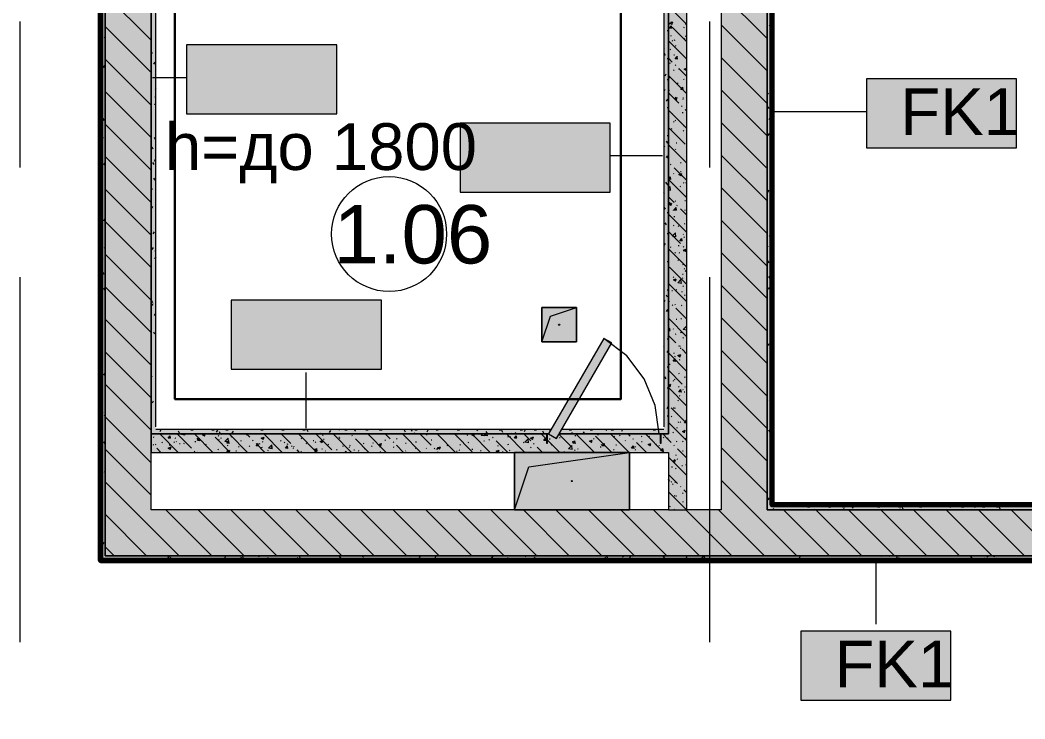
# Model space of a CAD drawing. Header units: millimetres. Extents: x -3817 to 677485, y -22715 to 103890.
# Drawn here: x 14253 to 18624, y 5592 to 8631 of the extents above; entities that cross this region are included whole.
import ezdxf

# ---------------------------------------------------------------- set-up
doc = ezdxf.new("R2010")
doc.units = ezdxf.units.MM
doc.layers.add('PDF _Геометрия', color=7, linetype='Continuous', true_color=0x1d1d1d)
doc.layers.add('PDF _Сплошная заливка', color=7, linetype='Continuous', true_color=0xffffff)
doc.layers.add('PDF _Текст', color=7, linetype='Continuous')
doc.styles.add('PDF GOST-Common', font='arial.ttf')

msp = doc.modelspace()

# ---------------------------------------------------------------- hatches: boundary and pattern name
at = {"layer": 'PDF _Сплошная заливка', "transparency": 33554559}
for points in [[(14817.1, 6501.3), (14823.3, 6501.3), (14823.3, 9611.4), (14623.3, 9611.4), (14623.3, 6501.3)], [(14843.3, 6831.3), (14843.3, 9591.3), (14834.3, 9590), (14834.3, 9585.3), (14823.3, 9591.3), (14823.3, 6831.3), (14834.3, 6831.3)], [(17523.3, 6501.3), (17523.3, 6501.3), (17523.3, 9571.4), (17503.3, 9571.4), (17503.3, 6501.3)], [(17303.3, 6501.3), (17503.3, 6501.3), (17503.3, 9211.3), (17303.3, 9211.3), (17303.3, 8263.7)], [(17053.3, 6851.3), (17073.3, 6851.3), (17073.3, 9131.3), (17053.3, 9131.3), (17053.3, 6851.4)], [(16673.3, 7231.3), (16673.3, 7381.3), (16523.3, 7381.3), (16523.3, 7231.3), (16552.3, 7231.3)], [(17073.3, 6751.3), (17073.3, 6831.3), (17042.3, 6831.3), (17042.3, 6791.3), (17037.3, 6791.3), (17037.3, 6831.3), (16598.5, 6831.3), (16586.9, 6811.3), (16552.3, 6831.3), (16547.3, 6831.3), (16547.3, 6791.3), (16542.3, 6791.3), (16542.3, 6831.3), (14823.3, 6831.3), (14823.3, 6751.3), (17070.6, 6751.3)], [(16827, 6501.3), (16903.3, 6501.3), (16903.3, 6751.3), (16403.3, 6751.3), (16403.3, 6501.3), (16552.3, 6501.3)], [(17753.3, 6501.3), (20753.3, 6501.3), (20753.3, 6521.3), (17523.3, 6521.3), (17523.3, 6501.3), (17534.5, 6501.3)], [(20251.9, 6301.4), (20753.3, 6301.4), (20753.3, 6501.3), (14623.3, 6501.3), (14623.3, 6301.4), (17534.5, 6301.4)], [(17503.3, 6281.4), (20753.3, 6281.4), (20753.3, 6301.4), (14623.3, 6301.4), (14623.3, 6281.4), (17303.3, 6281.4)]]:
    msp.add_hatch(color=256, dxfattribs=at).paths.add_polyline_path(points)
h = msp.add_hatch(color=256, dxfattribs=at)
h.paths.add_polyline_path([(16175.8, 6831.3), (16552.3, 6831.3), (16563.9, 6851.3), (14843.3, 6851.3), (14843.3, 6831.3), (14887.3, 6831.3)], flags=0)
h.paths.add_polyline_path([(16598.5, 6831.3), (17073.3, 6831.3), (17073.3, 6851.3), (16610, 6851.3), (16607.8, 6847.4)], flags=0)

# ---------------------------------------------------------------- linework, layer by layer
at = {"layer": 'PDF _Геометрия', "color": 9, "lineweight": 9, "true_color": 0xc0c0c0}
for points in [[(14973.3, 9819.4), (14973.3, 9831.4), (14508.3, 9831.4), (14508.3, 9811.3), (14508.3, 9611.4), (14623.3, 9611.4), (14623.3, 6501.3), (14623.3, 6301.4), (20753.3, 6301.4), (20753.3, 2011.3), (19603.3, 2011.3), (19603.3, 1811.3), (19603.3, 1653.4), (20953.3, 1653.4), (20953.3, 1811.3), (20953.3, 2011.3), (20953.3, 9591.3), (22153.3, 9591.3), (22153.3, 9811.3), (18783.3, 9811.3), (20243.3, 9811.3), (20243.3, 9831.4)], [(20753.3, 6501.3), (17503.3, 6501.3), (17503.3, 9211.3), (17303.3, 9211.3), (17303.3, 6501.3), (17153.3, 6501.3), (17153.3, 9211.3), (17073.3, 9211.3), (16453.3, 9211.3), (16453.3, 9611.4), (16903.3, 9611.4), (16903.3, 9811.3), (17723.3, 9811.3), (17403.3, 9811.3)], [(17523.3, 2051.3), (17523.3, 2431.3), (17503.3, 2431.3), (16733.3, 2431.3), (16733.3, 2411.3), (16733.3, 2061.3), (16753.3, 2061.3), (16753.3, 2411.3), (17503.3, 2411.3), (17503.3, 2051.3), (17503.3, 2011.3), (17524.3, 2011.3), (17524.3, 2051.3), (20732.3, 2051.3), (19603.3, 2051.3), (19603.3, 2011.3), (20733.3, 2011.3), (20753.3, 2011.3), (20753.3, 6281.4), (20753.3, 6301.4), (14623.3, 6301.4), (14623.3, 9611.4), (14603.3, 9611.4), (14603.3, 9604.4)], [(14603.3, 9603.3), (14603.3, 6281.4), (14623.3, 6281.4), (20732.3, 6281.4)], [(14843.3, 6862.3), (14843.3, 9580.3)], [(17503.3, 9591.3), (17723.3, 9591.3), (17503.3, 9591.3), (17503.3, 9571.4), (17503.3, 6501.3), (17523.3, 6501.3), (20753.3, 6501.3)]]:
    msp.add_lwpolyline(points, dxfattribs=at)
at = {"layer": 'PDF _Геометрия', "color": 231, "lineweight": 70, "true_color": 0xff80c0}
for points in [[(20732.3, 6281.4), (14603.3, 6281.4), (14603.3, 9601.3), (14602.3, 9601.3), (14602.3, 6281.4), (14602.3, 6280.3), (20732.3, 6280.3), (20732.3, 2051.3)], [(20732.3, 9571.4), (18753.3, 9571.4), (18753.3, 9570.4), (20732.3, 9570.4), (20732.3, 6522.3), (17524.3, 6522.3), (17524.3, 9570.4), (17753.3, 9570.4), (17753.3, 9571.4), (17524.3, 9571.4)]]:
    msp.add_lwpolyline(points, dxfattribs=at)
at = {"layer": 'PDF _Геометрия', "color": 9, "lineweight": 9, "true_color": 0xc0c0c0}
for points in [[(16552.3, 6831.3), (14823.3, 6831.3), (14823.3, 9611.4), (14943.3, 9611.4), (14823.3, 9611.4), (14823.3, 9591.3), (14823.3, 6831.3), (14843.3, 6831.3)], [(17073.3, 9131.3), (17073.3, 6831.3), (16598.5, 6831.3), (17073.3, 6831.3), (17073.3, 6851.3), (17073.3, 9131.3), (17053.3, 9131.3), (16373.3, 9131.3), (16373.3, 9219.9), (16373.3, 9131.3), (16453.3, 9131.3)], [(14823.3, 6751.3), (17073.3, 6751.3), (17073.3, 6501.3), (14823.3, 6501.3)]]:
    msp.add_lwpolyline(points, close=True, dxfattribs=at)
at = {"layer": 'PDF _Геометрия', "color": 7, "lineweight": 9}
for points in [[(17523.3, 6521.3), (17523.3, 9571.4)], [(17053.3, 9100.3), (17053.3, 6862.3)], [(14828.8, 8382.1), (14977.3, 8382.1)], [(17523.8, 8234.4), (17934.7, 8234.4)], [(17047.8, 8041.6), (16820.3, 8041.6)], [(16523.3, 7231.3), (16560.8, 7343.9), (16673.3, 7381.3)], [(15498.1, 6856.8), (15498.1, 7098.6)], [(16563.9, 6851.3), (14843.3, 6851.3)], [(17053.3, 6851.3), (17042.3, 6851.3), (16610, 6851.3)], [(16403.3, 6501.3), (16465.8, 6688.8), (16903.3, 6751.3)], [(20733.3, 6521.3), (17524.3, 6521.3)], [(17073.3, 6501.3), (17153.3, 6501.3)], [(17975.1, 6280.8), (17975.1, 6004.1)]]:
    msp.add_lwpolyline(points, dxfattribs=at)
at = {"layer": 'PDF _Геометрия', "color": 231, "lineweight": 9, "true_color": 0xff80c0}
msp.add_lwpolyline([(17524.3, 9571.4), (17523.3, 9571.4), (17523.3, 6521.3), (17524.3, 6521.3), (20733.3, 6521.3), (20733.3, 6522.3), (20733.3, 9558.3), (20733.3, 9571.4), (20732.3, 9571.4)], dxfattribs=at)
at = {"layer": 'PDF _Геометрия', "color": 231, "lineweight": 30, "true_color": 0xff80c0}
msp.add_lwpolyline([(14926.8, 9462.9), (14926.8, 6982.9), (16866.8, 6982.9), (16866.8, 8962.9), (16219.6, 8962.9), (16219.6, 9462.9)], close=True, dxfattribs=at)
at = {"layer": 'PDF _Геометрия', "lineweight": 9}
for points in [[(14823.3, 8544.6), (14623.3, 8744.6)], [(17503.3, 8551.6), (17303.3, 8751.6)], [(17503.3, 8410.1), (17303.3, 8610.1)], [(14823.3, 8403.1), (14623.3, 8603.1)], [(14823.3, 8261.7), (14623.3, 8461.7)], [(17503.3, 8268.7), (17303.3, 8468.7)], [(14823.3, 8120.3), (14623.3, 8320.3)], [(17503.3, 8127.3), (17303.3, 8327.3)], [(14823.3, 7978.9), (14623.3, 8178.9)], [(17503.3, 7985.9), (17303.3, 8185.9)], [(17503.3, 7844.5), (17303.3, 8044.5)], [(14823.3, 7837.4), (14623.3, 8037.4)], [(14823.3, 7696), (14623.3, 7896)], [(17503.3, 7703), (17303.3, 7903)], [(14823.3, 7554.6), (14623.3, 7754.6)], [(17503.3, 7561.6), (17303.3, 7761.6)], [(14823.3, 7413.2), (14623.3, 7613.2)], [(17503.3, 7420.2), (17303.3, 7620.2)], [(17503.3, 7278.8), (17303.3, 7478.8)], [(14823.3, 7271.8), (14623.3, 7471.8)], [(14823.3, 7130.3), (14623.3, 7330.3)], [(17503.3, 7137.3), (17303.3, 7337.3)], [(14823.3, 6988.9), (14623.3, 7188.9)], [(17503.3, 6995.9), (17303.3, 7195.9)], [(14823.3, 6847.5), (14623.3, 7047.5)], [(17503.3, 6854.5), (17303.3, 7054.5)], [(14823.3, 6706.1), (14623.3, 6906.1)], [(17503.3, 6713.1), (17303.3, 6913.1)], [(14823.3, 6564.7), (14623.3, 6764.7)], [(17503.3, 6571.7), (17303.3, 6771.7)], [(14945.1, 6301.4), (14745.1, 6501.3), (14623.3, 6623.2)], [(17632.2, 6301.4), (17432.2, 6501.3), (17303.3, 6630.2)], [(14803.7, 6301.4), (14623.3, 6481.8)], [(15086.6, 6301.4), (14886.6, 6501.3)], [(15228, 6301.4), (15028, 6501.3)], [(15369.4, 6301.4), (15169.4, 6501.3)], [(15510.8, 6301.4), (15310.8, 6501.3)], [(15652.3, 6301.4), (15452.3, 6501.3)], [(15793.7, 6301.4), (15593.7, 6501.3)], [(15935.1, 6301.4), (15735.1, 6501.3)], [(16076.5, 6301.4), (15876.5, 6501.3)], [(16217.9, 6301.4), (16017.9, 6501.3)], [(16359.4, 6301.4), (16159.4, 6501.3)], [(16500.8, 6301.4), (16300.8, 6501.3)], [(16642.2, 6301.4), (16442.2, 6501.3)], [(16783.6, 6301.4), (16583.6, 6501.3)], [(16925, 6301.4), (16725, 6501.3)], [(17066.5, 6301.4), (16866.5, 6501.3)], [(17207.9, 6301.4), (17007.9, 6501.3)], [(17349.3, 6301.4), (17149.3, 6501.3)], [(17490.7, 6301.4), (17290.7, 6501.3)], [(17773.6, 6301.4), (17573.6, 6501.3)], [(17915, 6301.4), (17715, 6501.3)], [(18056.4, 6301.4), (17856.4, 6501.3)], [(18197.8, 6301.4), (17997.8, 6501.3)], [(18339.3, 6301.4), (18139.3, 6501.3)], [(18480.7, 6301.4), (18280.7, 6501.3)], [(18622.1, 6301.4), (18422.1, 6501.3)], [(18763.5, 6301.4), (18563.5, 6501.3)], [(14662.3, 6301.4), (14623.3, 6340.4)]]:
    msp.add_lwpolyline(points, dxfattribs=at)
at = {"layer": 'PDF _Геометрия', "color": 252, "lineweight": 9, "true_color": 0x878787}
for points in [[(17153.3, 8612.1), (17073.3, 8692.1)], [(17077.7, 8612.4), (17075.1, 8614.9)], [(17088.3, 8612.7), (17079.4, 8618.6), (17091.9, 8623.4)], [(17085.5, 8621.7), (17088.2, 8623.7)], [(17088.3, 8612.7), (17091.9, 8623.4)], [(17145.4, 8614.4), (17148.7, 8614.8)], [(17088.5, 8595.6), (17077.9, 8596.6), (17086.5, 8606.8)], [(17088.5, 8595.6), (17086.5, 8606.8)], [(17153.3, 8536.8), (17090.2, 8599.8)], [(17138.9, 8601), (17141.4, 8598.7)], [(17153.3, 8461.3), (17073.3, 8541.3)], [(17083.3, 8562.5), (17086, 8564.5)], [(17088.2, 8543.2), (17091, 8541.4)], [(17098.6, 8544.2), (17101.9, 8544.7)], [(17143.1, 8550.1), (17146.4, 8550.5)], [(17145.6, 8563.1), (17148.5, 8561.3)], [(17081.2, 8503.3), (17083.8, 8505.3)], [(17096.3, 8480), (17099.7, 8480.4)], [(17103.1, 8521), (17105.6, 8518.7)], [(17090.2, 8449), (17073.3, 8465.9)], [(17079, 8444.1), (17081.7, 8446.1)], [(17113.2, 8461.9), (17102.6, 8462.8), (17111.1, 8473)], [(17105.3, 8433.9), (17102.8, 8436.4)], [(17110.3, 8472.7), (17113.1, 8470.9)], [(17113.2, 8461.9), (17111.1, 8473)], [(17095.8, 8414.9), (17098.2, 8412.6)], [(17116.9, 8418.7), (17120.2, 8419.1)], [(17153.3, 8385.9), (17117.9, 8421.3)], [(17151.1, 8412.2), (17142.3, 8418.1), (17153.3, 8422.4)], [(17151.1, 8412.1), (17153.3, 8418.6)], [(17153.3, 8310.4), (17073.3, 8390.4)], [(17073.3, 8349), (17073.5, 8349)], [(17075.6, 8381.9), (17078.5, 8380.1)], [(17076.9, 8384.9), (17079.5, 8386.9)], [(17113.1, 8358), (17116, 8356.2)], [(17138.4, 8375.8), (17140.8, 8373.6)], [(17117.9, 8270.4), (17073.3, 8315)], [(17074.7, 8325.7), (17077.3, 8327.8)], [(17137.8, 8328.2), (17127.2, 8329.1), (17135.8, 8339.3)], [(17137.9, 8328.1), (17135.8, 8339.3)], [(17073.3, 8267.1), (17075.2, 8268.6)], [(17107.9, 8283.2), (17099, 8289.2), (17111.5, 8294)], [(17102.6, 8295.8), (17105.1, 8293.6)], [(17107.9, 8283.2), (17111.5, 8294)], [(17135.2, 8287.5), (17138, 8285.7)], [(17135.6, 8293.2), (17139, 8293.7)], [(17153.3, 8159.5), (17073.3, 8239.5)], [(17088.9, 8223.1), (17092.2, 8223.5)], [(17133, 8255.4), (17130.5, 8257.9)], [(17133.4, 8229), (17136.7, 8229.4)], [(17153.3, 8235), (17145.5, 8242.8)], [(17095.2, 8189.7), (17097.7, 8187.5)], [(17100.6, 8196.6), (17103.4, 8194.8)], [(17153.3, 8195.2), (17151.9, 8195.3), (17153.3, 8197)], [(17145.5, 8091.9), (17073.3, 8164.2)], [(17086.6, 8158.8), (17089.9, 8159.3)], [(17137.9, 8150.7), (17140.3, 8148.4)], [(17138.1, 8172.8), (17140.9, 8171)], [(17153.3, 8008.7), (17073.3, 8088.7)], [(17107.2, 8097.6), (17110.5, 8098)], [(17102.1, 8070.7), (17104.5, 8068.4)], [(17085.2, 8001.4), (17082.7, 8003.9)], [(17125.5, 8011.4), (17128.3, 8009.6)], [(17094.7, 7964.6), (17097.2, 7962.3)], [(17153.3, 7933.3), (17097.8, 7988.8)], [(17127.5, 7953.8), (17118.6, 7959.7), (17131.1, 7964.5)], [(17125.9, 7972.1), (17129.2, 7972.5)], [(17127.5, 7953.8), (17131.1, 7964.5)], [(17151.5, 7982), (17153.3, 7983.3)], [(17153.3, 7857.8), (17073.3, 7937.8)], [(17084.3, 7938.1), (17073.7, 7939), (17082.3, 7949.2)], [(17084.3, 7938.1), (17082.3, 7949.2)], [(17090.1, 7921), (17092.9, 7919.2)], [(17137.3, 7925.5), (17139.8, 7923.3)], [(17149.4, 7922.8), (17152, 7924.8)], [(17073.3, 7900.5), (17080.5, 7908)], [(17073.3, 7892.5), (17082.5, 7891.1)], [(17079.1, 7902), (17082.5, 7902.4)], [(17082.5, 7891.1), (17080.5, 7908)], [(17123.6, 7907.8), (17127, 7908.3)], [(17097.8, 7838), (17073.3, 7862.4)], [(17084.2, 7824.8), (17075.4, 7830.8), (17087.8, 7835.6)], [(17076.9, 7837.7), (17080.2, 7838.1)], [(17084.2, 7824.8), (17087.8, 7835.6)], [(17101.5, 7845.5), (17104, 7843.3)], [(17112.9, 7822.9), (17110.3, 7825.4)], [(17144.2, 7846.6), (17147.5, 7847)], [(17147.2, 7863.6), (17149.9, 7865.6)], [(17150.4, 7826.2), (17153.2, 7824.4)], [(17153.3, 7706.9), (17073.3, 7786.9)], [(17093, 7806.3), (17095.8, 7804.5)], [(17109, 7804.3), (17098.4, 7805.3), (17106.9, 7815.5)], [(17109, 7804.3), (17106.9, 7815.5)], [(17153.3, 7782.4), (17125.4, 7810.3)], [(17145, 7804.4), (17147.7, 7806.4)], [(17094.2, 7739.4), (17096.7, 7737.2)], [(17097.4, 7776.4), (17100.8, 7776.9)], [(17142.9, 7745.2), (17145.5, 7747.3)], [(17125.4, 7659.4), (17073.3, 7711.5)], [(17106, 7688.5), (17090.2, 7690.9), (17104.1, 7705.3)], [(17106, 7688.5), (17104.1, 7705.3)], [(17115, 7735.8), (17117.8, 7734)], [(17136.8, 7700.4), (17139.3, 7698.1)], [(17116.2, 7651), (17119.5, 7651.4)], [(17133.7, 7670.6), (17123, 7671.5), (17131.6, 7681.8)], [(17133.7, 7670.6), (17131.6, 7681.7)], [(17140.7, 7686), (17143.4, 7688.1)], [(17153.3, 7556.1), (17073.3, 7636.1)], [(17080.4, 7644.9), (17083.2, 7643.1)], [(17101, 7620.4), (17103.5, 7618.1)], [(17117.9, 7621), (17120.7, 7619.2)], [(17140.5, 7644.3), (17138, 7646.9)], [(17147.1, 7624.3), (17138.2, 7630.3), (17150.7, 7635.1)], [(17138.6, 7626.8), (17141.2, 7628.9)], [(17147.1, 7624.3), (17150.7, 7635.1)], [(17153.3, 7631.5), (17153.1, 7631.8)], [(17113.9, 7586.7), (17117.2, 7587.2)], [(17136.4, 7567.6), (17139, 7569.7)], [(17153.1, 7480.9), (17077.7, 7556.3)], [(17134.5, 7525.5), (17137.8, 7525.9)], [(17139.9, 7550.5), (17142.8, 7548.7)], [(17153.3, 7537.3), (17147.7, 7537.8), (17153.3, 7544.5)], [(17153.3, 7405.2), (17073.3, 7485.2)], [(17093.7, 7514.3), (17096.1, 7512)], [(17103.8, 7495.4), (17095, 7501.4), (17107.4, 7506.1)], [(17103.8, 7495.4), (17107.4, 7506.1)], [(17129.6, 7485.8), (17113.8, 7488.3), (17127.6, 7502.7)], [(17129.6, 7485.8), (17127.7, 7502.7)], [(17134.2, 7508.5), (17136.9, 7510.5)], [(17136.3, 7475.3), (17138.8, 7473)], [(17087.7, 7455.3), (17091, 7455.8)], [(17105.3, 7459.7), (17108.1, 7457.9)], [(17132.1, 7449.3), (17134.7, 7451.3)], [(17142.8, 7435.8), (17145.6, 7434)], [(17077.7, 7405.5), (17073.3, 7409.8)], [(17092.7, 7390.4), (17090.2, 7392.9)], [(17100.5, 7395.2), (17103, 7393)], [(17129.9, 7390.1), (17132.6, 7392.1)], [(17153.2, 7400), (17153.3, 7400)], [(17153.3, 7329.8), (17105.3, 7377.8)], [(17153.3, 7254.3), (17073.3, 7334.3)], [(17106.5, 7329.9), (17109.8, 7330.3)], [(17127.7, 7330.9), (17130.4, 7332.9)], [(17153.2, 7283.2), (17137.4, 7285.7), (17151.2, 7300.1)], [(17151, 7335.7), (17153.3, 7336)], [(17153.2, 7283.2), (17151.2, 7300.1)], [(17073.3, 7286), (17078.1, 7291.7)], [(17073.3, 7281.1), (17080.1, 7280.5)], [(17105.3, 7226.9), (17073.3, 7258.9)], [(17080.2, 7280.5), (17078.1, 7291.7)], [(17093.2, 7289.1), (17095.6, 7286.9)], [(17104.2, 7265.6), (17107.5, 7266)], [(17125.6, 7271.7), (17128.2, 7273.7)], [(17130.2, 7274.4), (17133.1, 7272.6)], [(17073.3, 7254.2), (17075.6, 7252.8)], [(17120.4, 7211.9), (17117.9, 7214.4)], [(17123.4, 7212.5), (17126.1, 7214.6)], [(17135.8, 7250.1), (17138.2, 7247.8)], [(17153.3, 7103.5), (17073.3, 7183.5)], [(17094.9, 7184.1), (17097.7, 7182.3)], [(17100, 7170.1), (17102.4, 7167.8)], [(17123.4, 7165.9), (17114.6, 7171.9), (17127, 7176.7)], [(17123.4, 7165.9), (17127, 7176.7)], [(17124.8, 7204.3), (17128.1, 7204.8)], [(17153.3, 7178.9), (17133, 7199.3)], [(17078, 7134.2), (17081.3, 7134.6)], [(17104.8, 7146.8), (17094.2, 7147.7), (17102.8, 7158)], [(17104.8, 7146.8), (17102.8, 7157.9)], [(17121.3, 7153.3), (17123.9, 7155.4)], [(17133, 7048.4), (17073.3, 7108.1)], [(17119.1, 7094.1), (17121.8, 7096.2)], [(17073.3, 7043.7), (17083.8, 7047.8)], [(17073.3, 7041.6), (17080.2, 7037)], [(17080.2, 7037), (17083.8, 7047.7)], [(17092.6, 7064), (17095.1, 7061.7)], [(17097.7, 7069.3), (17100.5, 7067.5)], [(17116.9, 7035), (17119.6, 7037)], [(17143.5, 7078.9), (17146.8, 7079.3)], [(17153.3, 6952.6), (17073.3, 7032.6)], [(17096.7, 7008.7), (17100, 7009.2)], [(17129.5, 7013.1), (17118.9, 7014), (17127.4, 7024.2)], [(17119.8, 6998.8), (17122.6, 6997)], [(17129.5, 7013.1), (17127.4, 7024.2)], [(17135.2, 7025), (17137.7, 7022.7)], [(17141.2, 7014.6), (17144.6, 7015)], [(17148.1, 7033.3), (17145.5, 7035.8)], [(17114.8, 6975.8), (17117.4, 6977.8)], [(17085.1, 6908), (17088, 6906.2)], [(17153.3, 6877.2), (17085.2, 6945.3)], [(17094.5, 6944.5), (17097.8, 6944.9)], [(17099.4, 6944.9), (17101.9, 6942.7)], [(17112.6, 6916.6), (17115.3, 6918.6)], [(17153.3, 6801.7), (17073.3, 6881.7)], [(17115, 6883.2), (17118.3, 6883.6)], [(17122.6, 6884.1), (17125.5, 6882.3)], [(17153.3, 6879.4), (17143.5, 6880.3), (17152.1, 6890.5)], [(17153.3, 6883.9), (17152.1, 6890.5)], [(14832.1, 6819), (14835, 6817.2)], [(14940.7, 6751.3), (14860.7, 6831.3)], [(14908, 6812.7), (14897.4, 6813.6), (14905.9, 6823.8)], [(14908, 6812.7), (14905.9, 6823.8)], [(14998.2, 6769.3), (14936.1, 6831.3)], [(14970.4, 6825.8), (14954.6, 6828.3), (14957.5, 6831.3)], [(14970.4, 6825.8), (14969.8, 6831.3)], [(15091.5, 6751.3), (15011.5, 6831.3)], [(15055.6, 6821.5), (15046.8, 6827.4), (15056.9, 6831.3)], [(15055.6, 6821.5), (15058.9, 6831.3)], [(15088.7, 6829.7), (15087, 6831.3)], [(15115.2, 6822.1), (15117.8, 6824.2)], [(15130.5, 6831.3), (15132.3, 6829.6)], [(15242.4, 6751.3), (15162.4, 6831.3)], [(15170.8, 6819.1), (15174.1, 6819.6)], [(15252.1, 6817.1), (15237.9, 6831.3)], [(15238.1, 6828), (15241.4, 6828.4)], [(15393.3, 6751.3), (15313.3, 6831.3)], [(15430.7, 6789.4), (15388.7, 6831.3)], [(15544.1, 6751.3), (15464.1, 6831.3)], [(15609.2, 6761.8), (15539.6, 6831.3)], [(15568.6, 6824.9), (15571.3, 6826.9)], [(15695, 6751.3), (15615, 6831.3)], [(15699.7, 6822.1), (15697.2, 6824.6)], [(15746, 6831.3), (15747.1, 6830.4)], [(15845.9, 6751.3), (15765.9, 6831.3)], [(15863.2, 6809.5), (15841.4, 6831.3)], [(15996.7, 6751.3), (15916.7, 6831.3)], [(16041.7, 6781.9), (15992.2, 6831.3)], [(15994.6, 6829.2), (15997.1, 6826.9)], [(16021, 6826.8), (16023.7, 6828.9)], [(16147.6, 6751.3), (16067.6, 6831.3)], [(16220.2, 6754.2), (16144.8, 6829.7)], [(16153.4, 6820.6), (16156.7, 6821)], [(16197.9, 6826.4), (16201.2, 6826.9)], [(16227.1, 6821.9), (16218.2, 6827.8), (16227.4, 6831.3)], [(16298.5, 6751.3), (16218.5, 6831.3)], [(16227.1, 6821.9), (16230.3, 6831.3)], [(16275.1, 6822.5), (16259.3, 6824.9), (16265.5, 6831.3)], [(16275.1, 6822.5), (16274.1, 6831.3)], [(16286.1, 6823.7), (16275.5, 6824.6), (16281.1, 6831.3)], [(16286.1, 6823.7), (16284.7, 6831.3)], [(16295.7, 6829.7), (16294, 6831.3)], [(16449.3, 6751.3), (16369.3, 6831.3)], [(16373.6, 6820.3), (16376.1, 6818.1)], [(16384.6, 6818.2), (16387.3, 6820.2)], [(16413.7, 6812.5), (16403, 6813.5), (16411.6, 6823.7)], [(16413.7, 6812.5), (16411.6, 6823.7)], [(16474.2, 6802), (16444.8, 6831.3)], [(16482.6, 6807.6), (16473.8, 6813.6), (16486.2, 6818.4)], [(16475.9, 6830.7), (16476.7, 6831.3)], [(16482.6, 6807.6), (16486.2, 6818.4)], [(16542.3, 6809.3), (16520.2, 6831.3)], [(16652.7, 6774.3), (16597.5, 6829.6)], [(16666.7, 6824.2), (16670.1, 6824.6)], [(16751.1, 6751.3), (16671.1, 6831.3)], [(16826.6, 6751.3), (16755.8, 6822.1)], [(16765, 6829.6), (16767.9, 6827.8)], [(16901.9, 6751.3), (16821.9, 6831.3)], [(16837, 6820.2), (16839.7, 6822.2)], [(16859.9, 6825.6), (16862.8, 6823.8)], [(16906.7, 6822.1), (16897.4, 6831.3)], [(16954.9, 6821.6), (16957.7, 6819.8)], [(17052.8, 6751.3), (16972.8, 6831.3)], [(16988.4, 6821.1), (16990.9, 6818.8)], [(17085.2, 6794.5), (17073.3, 6806.3), (17048.3, 6831.3)], [(17092.1, 6838.9), (17094.6, 6836.6)], [(17110.4, 6857.4), (17113.1, 6859.4)], [(17143, 6836.5), (17134.2, 6842.5), (17146.6, 6847.2)], [(17143, 6836.5), (17146.6, 6847.2)], [(14834.7, 6781.9), (14832.2, 6784.4)], [(14841.7, 6784.9), (14844.4, 6786.9)], [(14869.6, 6795.1), (14872.5, 6793.3)], [(14906.2, 6764.1), (14897.4, 6770.1), (14909.8, 6774.9)], [(14902.1, 6783.8), (14905.4, 6784.2)], [(14906.2, 6764.1), (14909.8, 6774.9)], [(14922.5, 6796.3), (14924.9, 6794)], [(14927, 6815), (14929.9, 6813.2)], [(14931.5, 6796.3), (14934.2, 6798.3)], [(14946.6, 6789.6), (14949.9, 6790.1)], [(14964.5, 6791.1), (14967.4, 6789.3)], [(15014, 6798.5), (15017.3, 6798.9)], [(15022, 6810.9), (15024.8, 6809.1)], [(15023.9, 6809.6), (15026.5, 6811.7)], [(15035.5, 6801.5), (15024.9, 6802.5), (15033.5, 6812.7)], [(15026.2, 6814.1), (15028.6, 6811.8)], [(15035.5, 6801.5), (15033.5, 6812.7)], [(15059.5, 6787.1), (15062.3, 6785.3)], [(15167, 6751.3), (15101.3, 6817.1)], [(15116.9, 6806.9), (15119.7, 6805.1)], [(15126.2, 6813.3), (15129.6, 6813.7)], [(15160.2, 6796.4), (15144.4, 6798.9), (15158.2, 6813.3)], [(15163, 6790.4), (15152.4, 6791.3), (15161, 6801.5)], [(15154.4, 6783.1), (15157.2, 6781.2)], [(15160.2, 6796.4), (15158.2, 6813.3)], [(15163, 6790.4), (15161, 6801.5)], [(15202.8, 6774.3), (15205.5, 6776.4)], [(15211.8, 6802.9), (15214.6, 6801.1)], [(15249.3, 6779), (15252.1, 6777.2)], [(15267.2, 6802), (15264.7, 6804.5)], [(15317.9, 6751.3), (15279.8, 6789.4)], [(15290.6, 6779.2), (15279.9, 6780.1), (15288.5, 6790.4)], [(15290.6, 6779.2), (15288.5, 6790.3)], [(15295.2, 6787.7), (15297.8, 6789.7)], [(15311.1, 6807.2), (15302.3, 6813.2), (15314.7, 6818)], [(15306.7, 6798.9), (15309.5, 6797.1)], [(15311.1, 6807.2), (15314.7, 6818)], [(15349.9, 6767), (15334.1, 6769.4), (15348, 6783.9)], [(15344.2, 6775), (15347, 6773.2)], [(15349.9, 6767), (15348, 6783.9)], [(15348.1, 6778.5), (15351.4, 6779)], [(15386.5, 6800.2), (15389.1, 6802.2)], [(15401.6, 6794.9), (15404.4, 6793.1)], [(15418.1, 6768.1), (15407.5, 6769), (15416, 6779.2)], [(15415.5, 6787.4), (15418.8, 6787.8)], [(15418.1, 6768), (15416, 6779.2)], [(15433.6, 6779.2), (15436.1, 6777)], [(15445.8, 6774.3), (15443.2, 6776.9)], [(15476.3, 6811.6), (15478.9, 6813.6)], [(15496.5, 6790.9), (15499.4, 6789.1)], [(15527.8, 6802.2), (15531.1, 6802.6)], [(15537.3, 6797), (15539.7, 6794.8)], [(15566.6, 6793), (15557.8, 6799), (15570.3, 6803.7)], [(15566.6, 6793), (15570.3, 6803.7)], [(15572.3, 6808), (15575.6, 6808.5)], [(15591.4, 6786.9), (15594.3, 6785.1)], [(15639.6, 6816.9), (15642.9, 6817.3)], [(15641, 6814.8), (15643.4, 6812.6)], [(15657.7, 6778.2), (15660.4, 6780.3)], [(15683.6, 6775.8), (15686, 6773.5)], [(15686.4, 6782.9), (15689.2, 6781.1)], [(15770.5, 6751.3), (15712.3, 6809.5)], [(15747.5, 6789.6), (15750.2, 6791.6)], [(15781.3, 6778.9), (15784.1, 6777.1)], [(15787.3, 6793.6), (15789.7, 6791.3)], [(15822.2, 6778.8), (15813.3, 6784.7), (15825.8, 6789.5)], [(15817, 6776.3), (15820.3, 6776.7)], [(15822.2, 6778.8), (15825.8, 6789.5)], [(15839.9, 6802.9), (15842.6, 6805)], [(15878.2, 6794.5), (15875.7, 6797)], [(15876.2, 6774.9), (15879, 6773.1)], [(15921.4, 6751.3), (15890.8, 6781.9)], [(15890.9, 6811.4), (15893.4, 6809.1)], [(15929.3, 6791.1), (15932.6, 6791.5)], [(15931.2, 6815.5), (15933.8, 6817.5)], [(15973.8, 6796.9), (15977.1, 6797.4)], [(16041.1, 6805.8), (16044.4, 6806.2)], [(16077.7, 6764.5), (16068.8, 6770.5), (16081.3, 6775.3)], [(16077.7, 6764.5), (16081.3, 6775.3)], [(16111.2, 6781), (16113.8, 6783)], [(16166.2, 6784.8), (16168.7, 6782.5)], [(16202.5, 6793.5), (16205.1, 6795.5)], [(16269.9, 6802.5), (16272.4, 6800.3)], [(16292.3, 6804.9), (16294.9, 6806.9)], [(16310.7, 6814.6), (16308.2, 6817.1)], [(16374, 6751.3), (16323.3, 6802)], [(16330.8, 6780), (16334.1, 6780.4)], [(16375.3, 6785.8), (16378.6, 6786.3)], [(16442.6, 6794.7), (16445.9, 6795.1)], [(16464.9, 6793), (16449.1, 6795.5), (16462.9, 6809.9)], [(16464.9, 6793), (16462.9, 6809.9)], [(16489.3, 6786.9), (16486.8, 6789.4)], [(16524.8, 6751.3), (16501.8, 6774.3)], [(16541.2, 6801.4), (16530.6, 6802.3), (16539.1, 6812.5)], [(16541.2, 6801.4), (16539.1, 6812.5)], [(16600.2, 6751.3), (16547.3, 6804.3)], [(16554.9, 6809.5), (16558.2, 6809.9)], [(16563.6, 6782.9), (16566.2, 6785)], [(16599.4, 6815.3), (16602.7, 6815.8)], [(16654.6, 6763.6), (16638.8, 6766.1), (16652.7, 6780.5)], [(16654.6, 6763.6), (16652.7, 6780.5)], [(16655.9, 6796.3), (16658.6, 6798.3)], [(16668.7, 6790.2), (16658.1, 6791.1), (16666.7, 6801.4)], [(16668.7, 6790.2), (16666.7, 6801.3)], [(16738.1, 6793.4), (16729.3, 6799.4), (16741.7, 6804.1)], [(16738.1, 6793.4), (16741.7, 6804.1)], [(16747.2, 6808.8), (16749.9, 6810.8)], [(16776.8, 6774.7), (16780.1, 6775.1)], [(16781, 6785.5), (16783.5, 6783.2)], [(16796.2, 6779.1), (16785.6, 6780), (16794.2, 6790.2)], [(16796.2, 6779), (16794.2, 6790.2)], [(16844.1, 6783.6), (16847.4, 6784)], [(16884.7, 6803.3), (16887.2, 6801)], [(16923.8, 6767.9), (16913.1, 6768.8), (16921.7, 6779)], [(16921.8, 6807), (16919.2, 6809.5)], [(16923.8, 6767.9), (16921.7, 6779)], [(16927.2, 6774.3), (16929.8, 6776.3)], [(16977.4, 6751.3), (16934.3, 6794.5)], [(16956.4, 6798.4), (16959.7, 6798.8)], [(16993.6, 6779.2), (16984.8, 6785.1), (16997.3, 6789.9)], [(16993.6, 6779.1), (16997.3, 6789.9)], [(17000.9, 6804.2), (17004.2, 6804.7)], [(17018.5, 6786.8), (17021.1, 6788.9)], [(17031, 6782), (17033.5, 6779.7)], [(17049.8, 6817.6), (17052.6, 6815.8)], [(17068.2, 6813.1), (17071.6, 6813.5)], [(17100.3, 6779.4), (17097.8, 6781.9)], [(17108.3, 6798.2), (17110.9, 6800.2)], [(17134.7, 6799.8), (17137.2, 6797.5)], [(17144.7, 6813.6), (17147.5, 6811.8)], [(14865.3, 6751.3), (14847.3, 6769.3)], [(15013.3, 6754.2), (15010.8, 6756.7)], [(15022.9, 6751.3), (15024.4, 6752.5)], [(15113, 6762.9), (15115.7, 6765)], [(15159.6, 6751.3), (15152.9, 6755.9), (15165.3, 6760.6)], [(15162.2, 6751.3), (15165.3, 6760.6)], [(15191.3, 6757.9), (15194.6, 6758.3)], [(15303.6, 6772.7), (15306.9, 6773.1)], [(15329.9, 6761.4), (15332.4, 6759.2)], [(15439.1, 6771), (15441.9, 6769.2)], [(15468.7, 6751.3), (15458.3, 6761.8)], [(15474.1, 6752.4), (15476.8, 6754.4)], [(15534, 6767), (15536.8, 6765.2)], [(15534.7, 6751.3), (15537.7, 6754.4)], [(15545.6, 6756.9), (15535, 6757.8), (15543.6, 6768)], [(15538.1, 6751.3), (15537.7, 6754.4)], [(15545.6, 6756.9), (15543.6, 6768)], [(15566.5, 6765.7), (15569.1, 6767.7)], [(15579.9, 6758), (15582.3, 6755.7)], [(15628.9, 6763), (15631.8, 6761.2)], [(15666.5, 6751.3), (15671.1, 6756.9)], [(15672.1, 6751.3), (15671.1, 6756.9)], [(15705.1, 6761.6), (15708.4, 6762)], [(15723.8, 6759), (15726.7, 6757.2)], [(15749.6, 6767.4), (15753, 6767.9)], [(15818.8, 6755), (15821.6, 6753.2)], [(15929, 6756.3), (15931.7, 6758.3)], [(15971.1, 6770.8), (15973.9, 6769)], [(16018.8, 6767.6), (16021.5, 6769.7)], [(16056.8, 6766.8), (16054.3, 6769.3)], [(16062.5, 6767), (16065, 6764.7)], [(16066, 6766.8), (16068.8, 6765)], [(16072.2, 6751.3), (16069.3, 6754.2)], [(16151.1, 6756.3), (16154.5, 6756.7)], [(16160.9, 6762.8), (16163.8, 6761)], [(16218.5, 6765.2), (16221.8, 6765.6)], [(16255.8, 6758.8), (16258.7, 6757)], [(16331.6, 6751.3), (16324.4, 6756.2), (16336.8, 6761)], [(16333.6, 6751.3), (16336.8, 6761)], [(16350.8, 6754.8), (16353.6, 6753)], [(16382.5, 6759), (16385.1, 6761.1)], [(16473.7, 6771.5), (16476.4, 6773.6)], [(16620, 6754.1), (16623.3, 6754.5)], [(16667.8, 6759.3), (16665.3, 6761.8)], [(16677.3, 6767.7), (16679.8, 6765.4)], [(16732.3, 6768.8), (16735.6, 6769.3)], [(16747.3, 6751.3), (16747.7, 6751.6)], [(16834.8, 6761), (16837.5, 6763)], [(16927.3, 6764.2), (16929.8, 6762)], [(17051.3, 6756.7), (17040.7, 6757.7), (17049.2, 6767.9)], [(17051.3, 6756.7), (17049.2, 6767.9)], [(17153.3, 6650.9), (17073.3, 6730.9)], [(17106.1, 6739), (17108.8, 6741.1)], [(17153.3, 6726.3), (17112.9, 6766.8)], [(17133.8, 6757.7), (17137.1, 6758.2)], [(17087, 6687.6), (17090.3, 6688)], [(17099.8, 6707.6), (17090.9, 6713.5), (17103.4, 6718.3)], [(17098.9, 6719.8), (17101.4, 6717.5)], [(17099.8, 6707.6), (17103.4, 6718.3)], [(17110.1, 6722.7), (17112.9, 6720.9)], [(17131.5, 6693.5), (17134.8, 6693.9)], [(17147.6, 6698.8), (17150.4, 6697)], [(17112.9, 6615.9), (17073.3, 6655.5)], [(17104, 6679.8), (17106.6, 6681.9)], [(17073.3, 6633.4), (17073.9, 6634.2)], [(17073.3, 6623.2), (17076, 6623)], [(17076, 6623), (17073.9, 6634.1)], [(17074.7, 6632.3), (17077.5, 6630.5)], [(17084.7, 6623.3), (17088.1, 6623.8)], [(17091.6, 6613.7), (17094.1, 6611.4)], [(17101.8, 6620.6), (17104.5, 6622.7)], [(17127.9, 6600.8), (17125.4, 6603.4)], [(17152.1, 6632.2), (17153.3, 6632.4)], [(17151.9, 6501.3), (17073.3, 6580)], [(17099.6, 6561.4), (17102.3, 6563.5)], [(17105.3, 6562.1), (17108.6, 6562.5)], [(17134.2, 6574.7), (17136.7, 6572.4)], [(17153.3, 6575.5), (17140.5, 6588.3)], [(17077.6, 6517.6), (17080.4, 6515.8)], [(17135, 6537.5), (17137.8, 6535.7)], [(17076.6, 6501.3), (17073.3, 6504.6)], [(17097.5, 6502.3), (17100.1, 6504.3)]]:
    msp.add_lwpolyline(points, dxfattribs=at)
at = {"layer": 'PDF _Геометрия', "color": 253, "lineweight": 9, "true_color": 0xaaaaaa}
for points in [[(14253.3, 7989.8), (14253.3, 8624.8)], [(17253.3, 7989.8), (17253.3, 8624.8)], [(14253.3, 5926), (14253.3, 7513.5)], [(17253.3, 5926), (17253.3, 7513.5)], [(17032.3, 6831.3), (17016, 6955.6), (16968, 7071.4), (16891.7, 7170.8), (16792.3, 7247)]]:
    msp.add_lwpolyline(points, dxfattribs=at)
at = {"layer": 'PDF _Геометрия', "color": 253, "lineweight": 9, "true_color": 0x9b9b9b}
for points in [[(14843.2, 8616.9), (14843.3, 8616.9)], [(17068.2, 8586.5), (17073.3, 8586.5)], [(17517.8, 8600.5), (17512.7, 8609.2)], [(14603.3, 8556), (14609.4, 8556)], [(14623.3, 8554.2), (14620.8, 8558.5)], [(14843.2, 8556), (14843.3, 8556)], [(17503.3, 8525.5), (17505, 8525.5)], [(14603.3, 8495), (14609.4, 8495)], [(14828.1, 8489.8), (14823.3, 8481.5)], [(17054.9, 8506.4), (17053.3, 8503.6)], [(17060.9, 8477.5), (17055.8, 8486.2)], [(17520, 8519.4), (17515, 8510.7)], [(14839.2, 8448.2), (14834.2, 8439.5)], [(14843.2, 8464.5), (14843.3, 8464.5)], [(17068.2, 8464.5), (17073.3, 8464.5)], [(17523.3, 8469.1), (17520.9, 8473.1)], [(14603.3, 8403.6), (14609.4, 8403.6)], [(14619.9, 8434), (14614.8, 8425.3)], [(17062, 8396.7), (17057, 8388)], [(17503.3, 8403.6), (17505, 8403.6)], [(17068.2, 8373.1), (17073.3, 8373.1)], [(17503.6, 8381.1), (17503.3, 8381.8)], [(14611.7, 8330.5), (14606.7, 8339.2)], [(14843.3, 8333.3), (14841.3, 8329.8)], [(17057.9, 8328.7), (17053.3, 8320.7)], [(17507.7, 8315.3), (17503.3, 8307.6)], [(17503.3, 8312.2), (17505, 8312.2)], [(14842.2, 8270.5), (14837.2, 8261.8)], [(14843.3, 8295.1), (14841.2, 8298.6)], [(14843.2, 8281.7), (14843.3, 8281.7)], [(17069.1, 8287), (17064, 8278.3)], [(14607.6, 8229.9), (14603.3, 8222.4)], [(14603.3, 8220.7), (14609.4, 8220.7)], [(14843.2, 8220.7), (14843.3, 8220.7)], [(17068.2, 8251.2), (17073.3, 8251.2)], [(17511.8, 8245.1), (17506.8, 8253.8)], [(14619.9, 8194.4), (14614.8, 8203.1)], [(17503.3, 8190.2), (17505, 8190.2)], [(17514.8, 8205.6), (17509.8, 8196.9)], [(14603.3, 8159.7), (14609.4, 8159.7)], [(14843.2, 8129.3), (14843.3, 8129.3)], [(17068.2, 8129.3), (17073.3, 8129.3)], [(17510.7, 8137.6), (17505.7, 8128.9)], [(14614.7, 8120.3), (14609.7, 8111.5)], [(14843.3, 8112.2), (14838.2, 8120.9)], [(17070.1, 8095.7), (17065.1, 8104.4)], [(17521.9, 8096), (17516.9, 8087.3)], [(14603.3, 8068.3), (14609.4, 8068.3)], [(14610.6, 8052.2), (14605.6, 8043.5)], [(14832.1, 8070.6), (14827.1, 8079.3)], [(17056.8, 8082.9), (17053.3, 8076.9)], [(17503.3, 8068.3), (17505, 8068.3)], [(14621.8, 8010.6), (14616.7, 8001.9)], [(14836.2, 8002.5), (14831.2, 8011.3)], [(14841.1, 8024.7), (14836.1, 8016)], [(17068, 8041.3), (17062.9, 8032.6)], [(17068.2, 8037.8), (17073.3, 8037.8)], [(17073.3, 8029.2), (17069.2, 8036.3)], [(14605.7, 7975.1), (14603.3, 7979.3)], [(17073.3, 7968.2), (17073.3, 7968.3)], [(17503.3, 7976.9), (17505, 7976.9)], [(14840.3, 7934.5), (14835.3, 7943.2)], [(14843.2, 7946.4), (14843.3, 7946.4)], [(17067.1, 7918), (17062.1, 7926.7)], [(17068.2, 7915.9), (17073.3, 7915.9)], [(14603.3, 7885.4), (14609.4, 7885.4)], [(14829.1, 7892.9), (14824.1, 7901.6)], [(14843.2, 7885.4), (14843.3, 7885.4)], [(17056, 7876.3), (17053.3, 7881)], [(17509.6, 7891.9), (17504.6, 7883.2)], [(17521.1, 7863.3), (17516, 7872)], [(14603.3, 7824.5), (14609.4, 7824.5)], [(17503.3, 7854.9), (17505, 7854.9)], [(17520.8, 7850.2), (17515.8, 7841.5)], [(14609.5, 7806.5), (14604.5, 7797.8)], [(14828.9, 7820.6), (14823.8, 7811.9)], [(14843.2, 7794), (14843.3, 7794)], [(17060.1, 7808.3), (17055, 7817)], [(17068.2, 7794), (17073.3, 7794)], [(17523.3, 7798.5), (17520.1, 7804)], [(14620.7, 7764.9), (14615.6, 7756.1)], [(17064.2, 7740.3), (17059.1, 7749)], [(14603.3, 7733), (14609.4, 7733)], [(14826.1, 7715.2), (14823.3, 7720.2)], [(14835.9, 7711), (14830.9, 7702.3)], [(17068.2, 7702.5), (17073.3, 7702.5)], [(17503.3, 7733), (17505, 7733)], [(17518.1, 7685.6), (17513, 7694.3)], [(17058.7, 7659.5), (17053.7, 7650.8)], [(17506.9, 7643.9), (17503.3, 7650.3)], [(14623.3, 7639.8), (14621.1, 7643.6)], [(14831.8, 7642.9), (14826.8, 7634.2)], [(14843.3, 7624.6), (14840.4, 7629.5)], [(14843.2, 7611.1), (14843.3, 7611.1)], [(17503.3, 7641.6), (17505, 7641.6)], [(14615, 7593.3), (14609.9, 7602)], [(14843, 7601.3), (14838, 7592.6)], [(17068.2, 7580.6), (17073.3, 7580.6)], [(17504.5, 7578.1), (17503.3, 7576)], [(17511, 7575.9), (17506, 7584.6)], [(14603.3, 7550.1), (14609.4, 7550.1)], [(14619.1, 7525.2), (14614, 7533.9)], [(14843.2, 7550.1), (14843.3, 7550.1)], [(17503.3, 7519.7), (17505, 7519.7)], [(14604.3, 7492.7), (14603.3, 7490.9)], [(14603.3, 7489.2), (14609.4, 7489.2)], [(17515.1, 7507.9), (17510.1, 7516.6)], [(14623.1, 7457.2), (14618.1, 7465.9)], [(14843.2, 7458.7), (14843.3, 7458.7)], [(17069.3, 7426.5), (17064.3, 7435.2)], [(17068.2, 7458.7), (17073.3, 7458.7)], [(17503.9, 7466.2), (17503.3, 7467.4)], [(17511.5, 7468.4), (17506.5, 7459.7)], [(14603.3, 7397.7), (14609.4, 7397.7)], [(14612, 7415.5), (14607, 7424.3)], [(14830.8, 7397.2), (14825.7, 7388.5)], [(14831.3, 7401.4), (14826.3, 7410.1)], [(17057.6, 7413.7), (17053.3, 7406.3)], [(17503.3, 7397.7), (17505, 7397.7)], [(14611.4, 7383.1), (14606.4, 7374.3)], [(14841.9, 7355.6), (14836.9, 7346.9)], [(17068.8, 7372.1), (17063.7, 7363.4)], [(17068.2, 7367.3), (17073.3, 7367.3)], [(14604.9, 7305.9), (14603.3, 7308.7)], [(17073.3, 7297.7), (17072.5, 7299.1)], [(17503.3, 7306.3), (17505, 7306.3)], [(14839.5, 7265.3), (14834.5, 7274)], [(14843.2, 7275.8), (14843.3, 7275.8)], [(17073.3, 7258.1), (17070.8, 7253.7)], [(14603.3, 7214.9), (14609.4, 7214.9)], [(14609, 7237.8), (14604, 7246.6)], [(14843.2, 7214.9), (14843.3, 7214.9)], [(17068.2, 7245.3), (17073.3, 7245.3)], [(17510.4, 7222.7), (17505.4, 7214)], [(17055.2, 7207.2), (17053.3, 7210.4)], [(17071.8, 7194.4), (17066.7, 7185.7)], [(17503.3, 7184.4), (17505, 7184.4)], [(17520.3, 7194.1), (17515.2, 7202.8)], [(17521.6, 7181.1), (17516.6, 7172.4)], [(14603.3, 7153.9), (14609.4, 7153.9)], [(14610.3, 7137.3), (14605.3, 7128.6)], [(14621.5, 7095.7), (14616.4, 7087)], [(14825.6, 7083.4), (14823.3, 7079.4)], [(14843.2, 7123.4), (14843.3, 7123.4)], [(17068.2, 7123.4), (17073.3, 7123.4)], [(14603.3, 7062.5), (14609.4, 7062.5)], [(14825.3, 7046), (14823.3, 7049.6)], [(17063.4, 7071.1), (17058.3, 7079.8)], [(17503.3, 7062.5), (17505, 7062.5)], [(17068.2, 7032), (17073.3, 7032)], [(17523.3, 7001.1), (17519.6, 6994.7)], [(14832.7, 6973.8), (14827.6, 6965.1)], [(17506.1, 6974.8), (17503.3, 6979.7)], [(17503.3, 6971), (17505, 6971)], [(14614.2, 6924.1), (14609.1, 6932.8)], [(14623.3, 6915.9), (14619.4, 6909.3)], [(14843.2, 6940.5), (14843.3, 6940.5)], [(17070.7, 6948.7), (17065.6, 6940)], [(17068.2, 6910.1), (17073.3, 6910.1)], [(14603.3, 6879.6), (14609.4, 6879.6)], [(14843.2, 6879.6), (14843.3, 6879.6)], [(14603.3, 6818.6), (14609.4, 6818.6)], [(14866.1, 6848.9), (14861.1, 6840.1)], [(14947.3, 6834.8), (14942.2, 6843.5)], [(14995.6, 6849.1), (15005.6, 6849.1)], [(15087, 6849.1), (15097.1, 6849.1)], [(15111.9, 6847.8), (15106.8, 6839)], [(15125, 6831.8), (15119.9, 6840.5)], [(15148, 6849.1), (15158, 6849.1)], [(15179.9, 6843.7), (15174.9, 6835)], [(15230.8, 6831.3), (15229.6, 6833.5)], [(15300.4, 6849.1), (15310.4, 6849.1)], [(15391.8, 6849.1), (15401.9, 6849.1)], [(15395.5, 6851.3), (15394.2, 6849.1)], [(15483.3, 6849.1), (15493.3, 6849.1)], [(15506.8, 6841.1), (15501.7, 6849.8)], [(15561.7, 6834.4), (15559.9, 6831.3)], [(15603.3, 6845.6), (15598.3, 6836.9)], [(15641.9, 6851.3), (15639.9, 6848)], [(15666.1, 6849.1), (15676.2, 6849.1)], [(15712.2, 6851.3), (15708, 6843.9)], [(15757.6, 6849.1), (15767.6, 6849.1)], [(15807.4, 6833.3), (15806.3, 6831.3)], [(15820.5, 6846.3), (15817.6, 6851.3)], [(15818.5, 6849.1), (15828.6, 6849.1)], [(15888.6, 6850.4), (15888, 6851.3)], [(15930.2, 6839.2), (15925.2, 6847.9)], [(15958.6, 6851.3), (15953.7, 6842.8)], [(15969.9, 6831.3), (15966.8, 6836.8)], [(15970.9, 6849.1), (15981, 6849.1)], [(16026.8, 6847.5), (16021.7, 6838.8)], [(16062.4, 6849.1), (16072.4, 6849.1)], [(16066.3, 6847.4), (16064, 6851.3)], [(16153.8, 6849.1), (16163.9, 6849.1)], [(16244, 6844.4), (16239.9, 6851.3)], [(16285.6, 6833.2), (16280.6, 6841.9)], [(16336.7, 6849.1), (16346.8, 6849.1)], [(16353.6, 6837.3), (16348.6, 6846)], [(16392.3, 6831.3), (16390.2, 6834.9)], [(16408.6, 6838.2), (16404.6, 6831.3)], [(16428.1, 6849.1), (16438.2, 6849.1)], [(16450.2, 6849.4), (16445.2, 6840.7)], [(16489.1, 6849.1), (16499.2, 6849.1)], [(16531.3, 6834.3), (16526.3, 6843)], [(16556.9, 6851.3), (16554.8, 6847.7)], [(16641.5, 6849.1), (16651.6, 6849.1)], [(16654.3, 6837.1), (16651, 6831.3)], [(16709, 6831.3), (16704, 6840)], [(16722.3, 6833), (16721.4, 6831.3)], [(16732.9, 6849.1), (16743, 6849.1)], [(16803.3, 6851.3), (16800.6, 6846.6)], [(16814.6, 6831.3), (16813.7, 6833)], [(16824.4, 6849.1), (16834.4, 6849.1)], [(16873.6, 6851.3), (16868.6, 6842.5)], [(16968.1, 6831.9), (16967.7, 6831.3)], [(17007.3, 6849.1), (17017.3, 6849.1)], [(17503.3, 6849.1), (17505, 6849.1)], [(17514.3, 6838.7), (17509.3, 6847.4)], [(14622.3, 6788), (14617.3, 6796.7)], [(17523.3, 6757.2), (17518.5, 6748.9)], [(14603.3, 6727.2), (14609.4, 6727.2)], [(17503.3, 6727.2), (17505, 6727.2)], [(14623.3, 6672.1), (14618.3, 6663.5)], [(17503.3, 6635.7), (17505, 6635.7)], [(14608.2, 6568.7), (14603.3, 6577.2)], [(14603.3, 6544.3), (14609.4, 6544.3)], [(17503.3, 6513.8), (17505, 6513.8)], [(17511.2, 6553.5), (17506.2, 6544.8)], [(17629.1, 6517.9), (17627.1, 6521.3)], [(17677.8, 6513.8), (17687.9, 6513.8)], [(17769.3, 6513.8), (17779.3, 6513.8)], [(17830.2, 6513.8), (17840.3, 6513.8)], [(17877.8, 6517.9), (17872.8, 6509.2)], [(17915, 6521.3), (17914.4, 6520.3)], [(17985.4, 6521.3), (17982.4, 6516.2)], [(17982.6, 6513.8), (17992.7, 6513.8)], [(18052.6, 6516), (18049.5, 6521.3)], [(18074.1, 6513.8), (18084.1, 6513.8)], [(18094.2, 6504.8), (18089.2, 6513.5)], [(18165.5, 6513.8), (18175.6, 6513.8)], [(18231.8, 6521.3), (18228.2, 6515.1)], [(18301.2, 6519.8), (18296.2, 6511.1)], [(18348.4, 6513.8), (18358.4, 6513.8)], [(18366.3, 6521.1), (18366.2, 6521.3)], [(18408, 6510), (18402.9, 6518.7)], [(18439.8, 6513.8), (18449.9, 6513.8)], [(18476, 6514.1), (18471.8, 6521.3)], [(18500.8, 6513.8), (18510.8, 6513.8)], [(14603.3, 6483.4), (14609.4, 6483.4)], [(17533.1, 6501.3), (17529.7, 6507.2)], [(17709, 6501.3), (17707.4, 6504.3)], [(17836.2, 6506.7), (17833.1, 6501.3)], [(18081.9, 6505.6), (18079.4, 6501.3)], [(18149.9, 6501.5), (18149.8, 6501.3)], [(18517.6, 6502.9), (18512.6, 6511.6)], [(14611.1, 6468.1), (14606.1, 6459.4)], [(14603.3, 6391.9), (14609.4, 6391.9)], [(14618.2, 6358.5), (14613.2, 6349.8)], [(14629.8, 6300.5), (14639.9, 6300.5)], [(14812.7, 6300.5), (14822.8, 6300.5)], [(14870.3, 6297.6), (14868.1, 6301.4)], [(14901.5, 6300.5), (14896.5, 6291.8)], [(14904.1, 6300.5), (14914.2, 6300.5)], [(14911.9, 6286.5), (14906.9, 6295.2)], [(14965.1, 6300.5), (14975.2, 6300.5)], [(15117.5, 6300.5), (15127.6, 6300.5)], [(15147.2, 6299.4), (15142.2, 6290.7)], [(15208.9, 6300.5), (15219, 6300.5)], [(15215.3, 6295.3), (15210.2, 6286.6)], [(15225.7, 6291.7), (15220.6, 6300.4)], [(15293.7, 6295.7), (15290.5, 6301.4)], [(15300.4, 6300.5), (15310.4, 6300.5)], [(15461, 6294.2), (15456, 6285.5)], [(15471.4, 6292.8), (15466.4, 6301.4)], [(15483.3, 6300.5), (15493.3, 6300.5)], [(15574.7, 6300.5), (15584.8, 6300.5)], [(15635.7, 6300.5), (15645.7, 6300.5)], [(15649.1, 6289.8), (15644.1, 6298.5)], [(15746.7, 6301.4), (15743.3, 6295.6)], [(15788.1, 6300.5), (15798.1, 6300.5)], [(15879.5, 6300.5), (15889.6, 6300.5)], [(15970.9, 6300.5), (15981, 6300.5)], [(15993, 6301.4), (15989.1, 6294.5)], [(16030.9, 6299), (16029.6, 6301.4)], [(16062.1, 6299.1), (16057.1, 6290.4)], [(16153.8, 6300.5), (16163.9, 6300.5)], [(16245.3, 6300.5), (16255.3, 6300.5)], [(16307.9, 6298), (16302.8, 6289.3)], [(16306.2, 6300.5), (16316.3, 6300.5)], [(16375.9, 6293.9), (16370.9, 6285.2)], [(16454.3, 6297.1), (16451.9, 6301.4)], [(16458.6, 6300.5), (16468.7, 6300.5)], [(16496, 6286), (16490.9, 6294.7)], [(16550.1, 6300.5), (16560.1, 6300.5)], [(16591.3, 6301.4), (16590.2, 6299.4)], [(16641.5, 6300.5), (16651.6, 6300.5)], [(16799.3, 6295.8), (16794.3, 6287.1)], [(16809.7, 6291.2), (16804.7, 6299.9)], [(16824.4, 6300.5), (16834.4, 6300.5)], [(16837.7, 6301.4), (16835.9, 6298.3)], [(16877.8, 6295.2), (16874.2, 6301.4)], [(16908.1, 6301.4), (16904, 6294.2)], [(16915.8, 6300.5), (16925.9, 6300.5)], [(16976.8, 6300.5), (16986.8, 6300.5)], [(17055.5, 6292.2), (17050.5, 6301)], [(17129.2, 6300.5), (17139.2, 6300.5)], [(17154.5, 6301.4), (17149.7, 6293.1)], [(17222.8, 6297.7), (17217.7, 6289)], [(17220.6, 6300.5), (17230.7, 6300.5)], [(17233.2, 6289.3), (17228.2, 6298)], [(17312.1, 6300.5), (17322.1, 6300.5)], [(17494.9, 6300.5), (17505, 6300.5)], [(17586.4, 6300.5), (17596.4, 6300.5)], [(17615, 6298.5), (17613.3, 6301.4)], [(17646.2, 6299.6), (17641.2, 6290.9)], [(17647.3, 6300.5), (17657.4, 6300.5)], [(17752.8, 6301.4), (17750.8, 6298)], [(17799.7, 6300.5), (17809.8, 6300.5)], [(17891.2, 6300.5), (17901.2, 6300.5)], [(17982.6, 6300.5), (17992.7, 6300.5)], [(17999.2, 6301.4), (17996.6, 6296.9)], [(18038.4, 6296.6), (18035.7, 6301.4)], [(18069.5, 6301.4), (18064.6, 6292.8)], [(18080.1, 6285.5), (18075, 6294.2)], [(18165.5, 6300.5), (18175.6, 6300.5)], [(18256.9, 6300.5), (18267, 6300.5)], [(18317.9, 6300.5), (18328, 6300.5)], [(18393.8, 6290.6), (18388.8, 6299.4)], [(18461.9, 6294.7), (18458, 6301.4)], [(18470.3, 6300.5), (18480.4, 6300.5)], [(18491.9, 6301.4), (18488.1, 6294.7)], [(18561.7, 6300.5), (18571.8, 6300.5)], [(14614.1, 6290.4), (14609.1, 6281.7)], [(14682.1, 6286.4), (14679.3, 6281.4)], [(15105.6, 6288.3), (15101.6, 6281.4)], [(15335.3, 6284.6), (15330.3, 6293.3)], [(15372.4, 6281.4), (15371.9, 6282.1)], [(15529, 6290.2), (15524, 6281.4)], [(15689.2, 6281.4), (15685.7, 6287.3)], [(15758.8, 6282.7), (15753.7, 6291.4)], [(15935.5, 6281.4), (15931.4, 6288.4)], [(15952.5, 6292), (15947.4, 6283.3)], [(16111.5, 6281.4), (16109.1, 6285.4)], [(16757.7, 6284.7), (16755.8, 6281.4)], [(16919.4, 6284.1), (16914.4, 6292.8)], [(16956.2, 6281.4), (16956, 6281.6)], [(17003.4, 6283.6), (17002.1, 6281.4)], [(17272.9, 6281.4), (17269.8, 6286.8)], [(17342.9, 6282.2), (17337.8, 6290.9)], [(17519.3, 6281.4), (17515.5, 6287.9)], [(17604.6, 6288.5), (17600.5, 6281.4)], [(17695.3, 6281.4), (17693.2, 6284.9)], [(17850.3, 6287.4), (17846.8, 6281.4)], [(17918.3, 6283.3), (17917.2, 6281.4)], [(18164.1, 6282.2), (18163.6, 6281.4)], [(18451.4, 6292.3), (18446.4, 6283.6)], [(18503.5, 6283.6), (18498.5, 6292.3)]]:
    msp.add_lwpolyline(points, dxfattribs=at)
at = {"layer": 'PDF _Геометрия', "color": 7, "lineweight": 9}
for points in [[(15630.4, 8524), (14977.3, 8524), (14977.3, 8224), (15630.4, 8224)], [(18587.8, 8376.3), (17934.7, 8376.3), (17934.7, 8076.3), (18587.8, 8076.3)], [(16820.3, 8183.5), (16167.2, 8183.5), (16167.2, 7883.5), (16820.3, 7883.5)], [(15824.7, 7412.5), (15171.6, 7412.5), (15171.6, 7112.5), (15824.7, 7112.5)], [(16673.3, 7381.3), (16673.3, 7231.3), (16523.3, 7231.3), (16523.3, 7381.3)], [(16673.3, 7381.3), (16523.3, 7381.3), (16523.3, 7231.3), (16673.3, 7231.3)], [(14823.3, 6831.3), (14823.3, 6751.3)], [(16903.3, 6751.3), (16903.3, 6501.3), (16403.3, 6501.3), (16403.3, 6751.3)], [(16903.3, 6751.3), (16403.3, 6751.3), (16403.3, 6501.3), (16903.3, 6501.3)], [(18301.6, 5974), (17648.5, 5974), (17648.5, 5674), (18301.6, 5674)]]:
    msp.add_lwpolyline(points, close=True, dxfattribs=at)
at = {"layer": 'PDF _Геометрия', "color": 253, "lineweight": 13, "true_color": 0xaaaaaa}
for points in [[(16792.3, 7247), (16552.3, 6831.3), (16586.9, 6811.3), (16827, 7227)], [(16547.3, 6791.3), (16547.3, 6831.3), (16542.3, 6831.3), (16542.3, 6791.3)], [(17037.3, 6791.3), (17042.3, 6791.3), (17042.3, 6831.3), (17037.3, 6831.3)]]:
    msp.add_lwpolyline(points, close=True, dxfattribs=at)
at = {"layer": 'PDF _Геометрия', "color": 7, "lineweight": 9}
for centre, radius in [((15858.4, 7700.8), 250), ((15858.4, 7700.8), 250), ((16598.3, 7306.3), 2.5), ((16653.3, 6626.3), 2.5)]:
    msp.add_circle(centre, radius, dxfattribs=at)
at = {"layer": 'PDF _Сплошная заливка', "lineweight": 35, "transparency": 33554559}
for points in [[(14623.3, 6281.4), (14623.3, 9611.4), (14603.3, 6281.4), (14603.3, 9611.4)], [(17153.3, 6501.3), (17153.3, 9211.3), (17073.3, 6501.3), (17073.3, 9211.3)], [(16586.9, 6811.3), (16827, 7227), (16552.3, 6831.3), (16792.3, 7247)], [(16542.3, 6791.3), (16547.3, 6791.3), (16542.3, 6831.3), (16547.3, 6831.3)], [(17042.3, 6791.3), (17042.3, 6831.3), (17037.3, 6791.3), (17037.3, 6831.3)]]:
    msp.add_solid(points, dxfattribs=at)
at = {"layer": 'PDF _Сплошная заливка', "lineweight": 9, "transparency": 33554559}
for points in [[(15630.4, 8524), (14977.3, 8524), (15630.4, 8224), (14977.3, 8224)], [(18587.8, 8376.3), (17934.7, 8376.3), (18587.8, 8076.3), (17934.7, 8076.3)], [(16820.3, 8183.5), (16167.2, 8183.5), (16820.3, 7883.5), (16167.2, 7883.5)], [(15824.7, 7412.5), (15171.6, 7412.5), (15824.7, 7112.5), (15171.6, 7112.5)], [(18301.6, 5974), (17648.5, 5974), (18301.6, 5674), (17648.5, 5674)]]:
    msp.add_solid(points, dxfattribs=at)
at = {"layer": 'PDF _Сплошная заливка', "color": 254, "lineweight": 35, "true_color": 0xffb9dc, "transparency": 33554559}
for points in [[(17523.3, 6521.3), (17524.3, 6522.3), (17523.3, 6522.3)], [(14602.3, 6281.4), (14603.3, 6281.4), (14602.3, 6299.6)]]:
    msp.add_solid(points, dxfattribs=at)

# ---------------------------------------------------------------- texts
at = {"layer": 'PDF _Текст', "char_height": 203.2, "attachment_point": 4, "style": 'PDF GOST-Common'}
for insert in [(18081.8, 8232.9), (17795.6, 5830.6)]:
    msp.add_mtext('FK1', dxfattribs=dict(at, insert=insert))
at = {"layer": 'PDF _Текст', "color": 250, "true_color": 0x3c3c3c, "attachment_point": 4, "style": 'PDF GOST-Common'}
for s, insert, char_height in [('h=до 1800', (14883.3, 8051.6), 203.2), ('1.06', (15616.5, 7698), 254)]:
    msp.add_mtext(s, dxfattribs=dict(at, insert=insert, char_height=char_height))

doc.saveas('drawing.dxf')
